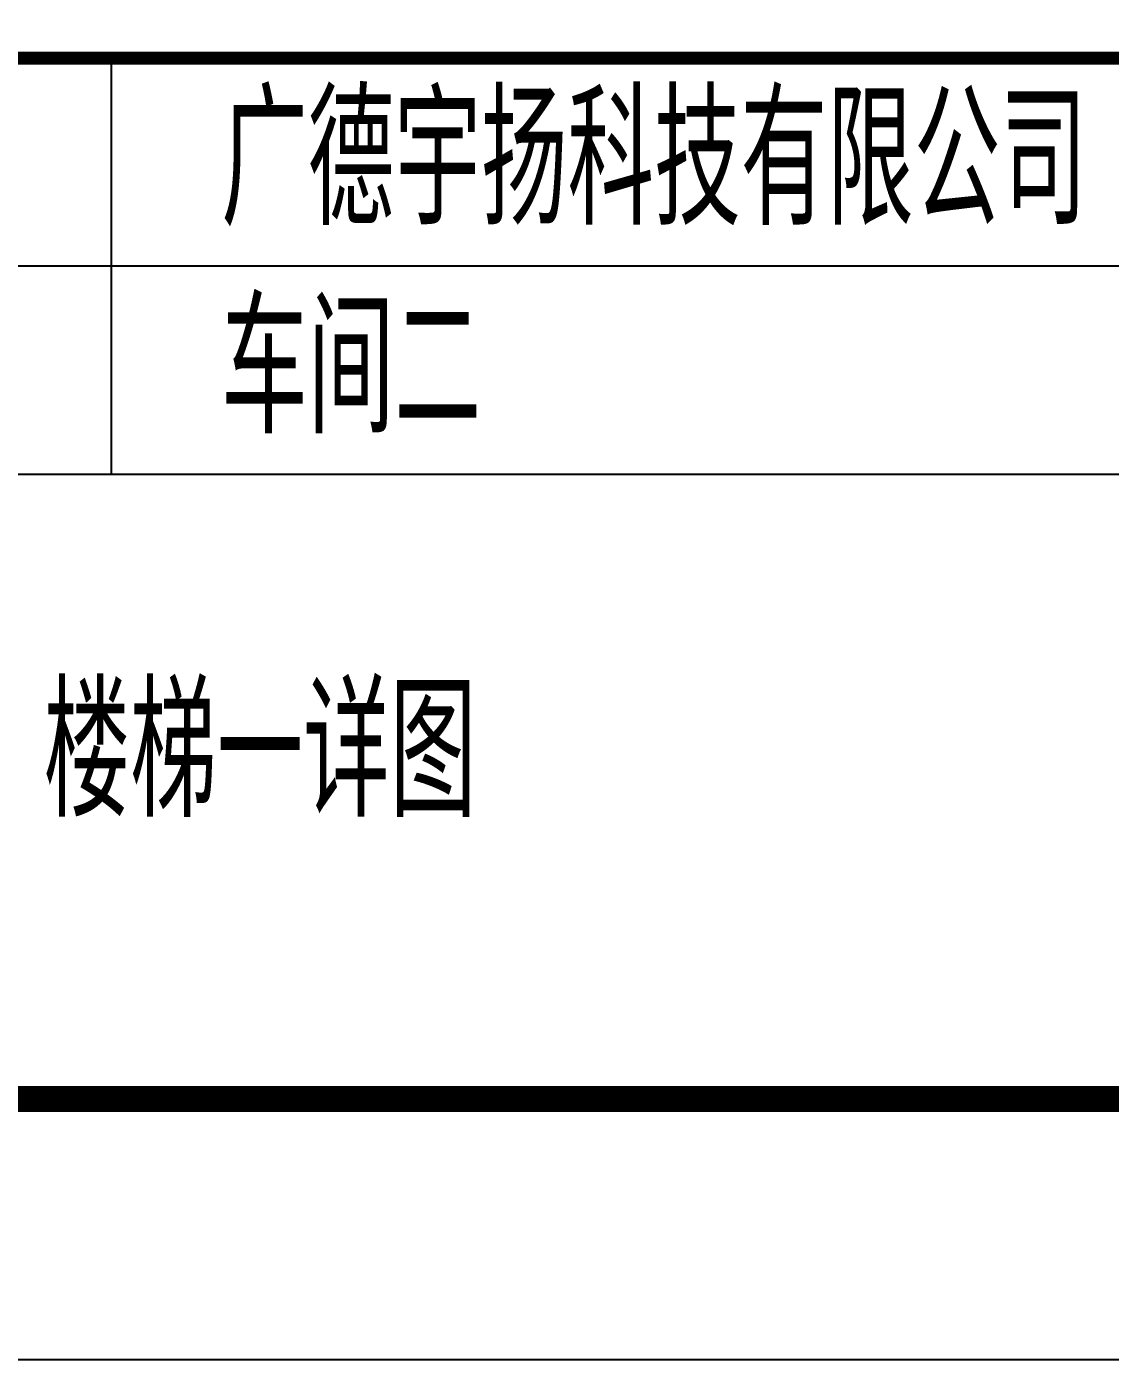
# Model space of a CAD drawing. Extents: x -2331248 to -1198620, y -977263 to -545844.
# Drawn here: x -1249225 to -1247144, y -855128 to -852568 of the extents above; entities that cross this region are included whole.
import ezdxf

# ---------------------------------------------------------------- set-up
doc = ezdxf.new("R2010")
doc.units = 0
doc.header["$LTSCALE"] = 1000
doc.header["$MEASUREMENT"] = 0
doc.layers.get('0').update_dxf_attribs({"linetype": 'CONTINUOUS'})
for name, color, linetype in [('PUB_TITLE', 4, 'CONTINUOUS'), ('ROOM', 7, 'CONTINUOUS'), ('t图框', 222, 'CONTINUOUS')]:
    doc.layers.add(name, color=color, linetype=linetype)
doc.styles.add('HZ', font='tssdeng.shx', dxfattribs={"width": 0.8, "bigfont": 'tssdchn.shx'})

# ---------------------------------------------------------------- blocks, each defined once
blk = doc.blocks.new('ASDDA')
at = {"layer": 't图框'}
for p, q in [((-273365.6, 3065618.5), (-295865.6, 3065618.5)), ((-281365.6, 3065618.5), (-281365.6, 3064018.5)), ((-273365.6, 3064818.5), (-283365.6, 3064818.5)), ((-273365.6, 3064018.5), (-295865.6, 3064018.5)), ((-315865.6, 3061618.4), (-273365.6, 3061618.4))]:
    blk.add_line(p, q, dxfattribs=at)
at = {"layer": 't图框', "const_width": 50}
blk.add_lwpolyline([(-295865.6, 3061618.5), (-295865.6, 3065618.5), (-273365.6, 3065618.5)], dxfattribs=at)
at = {"layer": 'ROOM', "style": 'HZ', "width": 0.7}
for s, height, p in [('广德宇扬科技有限公司', 500, (-280942.2, 3064977)), ('车间二', 500.01, (-280942.3, 3064177))]:
    blk.add_text(s, height=height, dxfattribs=at).set_placement(p)

msp = doc.modelspace()

# ---------------------------------------------------------------- linework, layer by layer
at = {"layer": 'PUB_TITLE'}
msp.add_lwpolyline([(-1286613, -855128), (-1244563, -855128), (-1244563, -825428), (-1286613, -825428)], close=True, dxfattribs=at)
at = {"layer": 'PUB_TITLE', "const_width": 50}
msp.add_lwpolyline([(-1285363, -854628), (-1245063, -854628), (-1245063, -825928), (-1285363, -825928)], close=True, dxfattribs=at)

# ---------------------------------------------------------------- block references
at = {"lineweight": -3, "xscale": 0.5000067828223109, "yscale": 0.5000067832879722, "zscale": 0.5000067830419062}
msp.add_blockref('ASDDA', (-1108378.4, -2385458), dxfattribs=at)

# ---------------------------------------------------------------- texts
at = {"layer": 'ROOM', "style": 'HZ', "width": 0.7}
for s, p in [('车间二', (-1248851.4, -853348.7)), ('楼梯一详图', (-1249192.6, -854085.7))]:
    msp.add_text(s, height=250, dxfattribs=at).set_placement(p)

doc.saveas('drawing.dxf')
